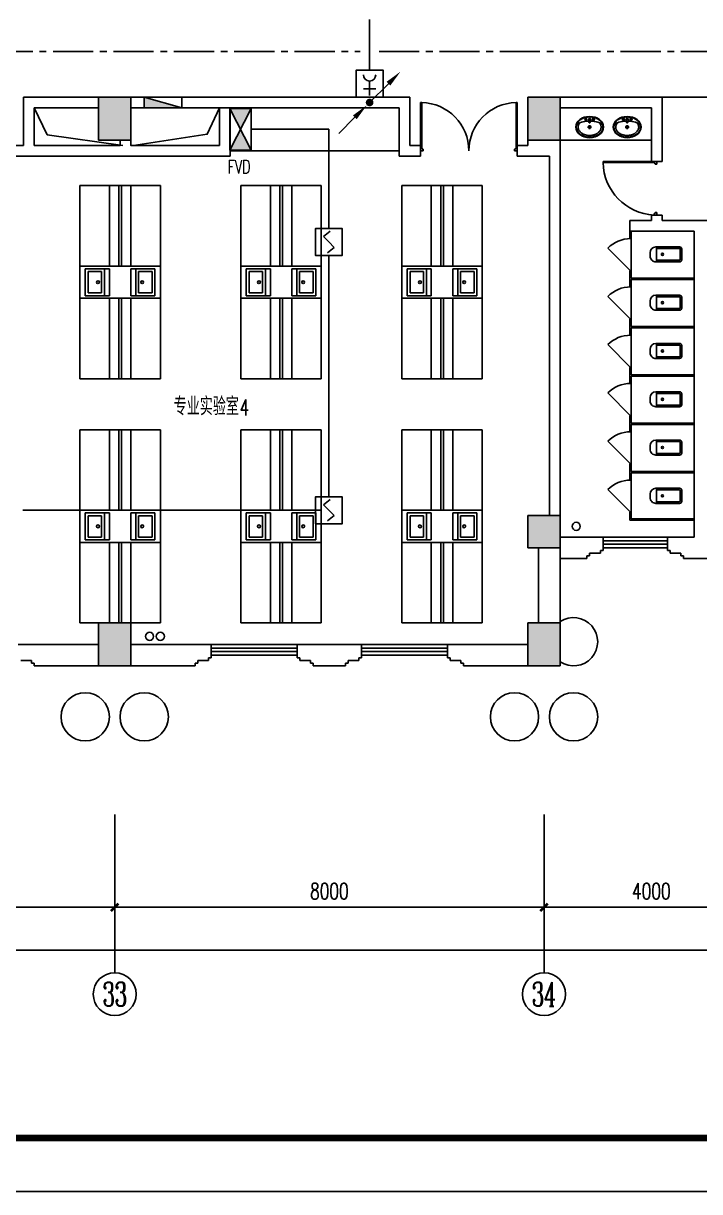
# Model space of a CAD drawing. Extents: x 190999 to 918899, y -200814 to 215286.
# Drawn here: x 618082 to 630685, y -12314 to 9461 of the extents above; entities that cross this region are included whole.
import ezdxf
from ezdxf.enums import TextEntityAlignment as Align

# ---------------------------------------------------------------- set-up
doc = ezdxf.new("R2010")
doc.units = 0
doc.header["$LTSCALE"] = 1000
doc.header["$MEASUREMENT"] = 0
doc.linetypes.add('CENTER2', pattern=[1.125, 0.75, -0.125, 0.125, -0.125])
doc.layers.get('Defpoints').update_dxf_attribs({"color": 1})
for name, color, linetype in [('00-EQUIP', 3, 'Continuous'), ('00-LWIRE', 4, 'Continuous'), ('00-WIRE-4', 6, 'Continuous'), ('A-卫生间', 250, 'Continuous'), ('A-墙线', 2, 'Continuous'), ('A-外包装修', 250, 'Continuous'), ('A-外窗', 145, 'Continuous'), ('A-家具', 250, 'Continuous'), ('A-门', 167, 'Continuous'), ('AXIS', 3, 'Continuous'), ('AXIS_TEXT', 7, 'Continuous'), ('COLUMN', 2, 'Continuous'), ('EQUIP_消火栓', 1, 'Continuous'), ('PUB_HATCH', 250, 'Continuous'), ('图框', 189, 'Continuous'), ('房间名称', 7, 'Continuous'), ('暖通-风-说明', 3, 'Continuous'), ('洞口线', 165, 'Continuous'), ('雨水管', 151, 'Continuous')]:
    doc.layers.add(name, color=color, linetype=linetype)
doc.styles.add('_TCH_AXIS', font='COMPLEX', dxfattribs={"bigfont": 'GBCBIG'})
doc.styles.add('_TCH_DIM', font='SIMPLEX', dxfattribs={"bigfont": 'GBCBIG'})
doc.styles.add('COMPLEX', font='COMPLEX')
doc.styles.add('DIM_FONT', font='SIMPLEX', dxfattribs={"width": 0.7, "bigfont": 'GBCBIG'})
doc.styles.add('HZ-ZGBZ', font='romanc.shx', dxfattribs={"width": 0.65})
doc.styles.get("Standard").update_dxf_attribs({"font": 'simhei.ttf'})
doc.styles.add('zz-1', font='arial.ttf', dxfattribs={"width": 0.8})
doc.dimstyles.new('DIMN', dxfattribs={"dimtxt": 300, "dimasz": 100, "dimexe": 250, "dimexo": 300, "dimgap": 150, "dimtad": 1, "dimdec": 0, "dimzin": 0, "dimdsep": 46, "dimtxsty": 'DIM_FONT', "dimblk": 'ARCHTICK', "dimcen": 0.09, "dimclrt": 7, "dimazin": 2, "dimtfac": 1, "dimtdec": 0, "dimtix": 1, "dimtmove": 2, "dimatfit": 3, "dimfxl": 0, "dimtolj": 1, "dimtzin": 0, "dimarcsym": 0})

# ---------------------------------------------------------------- blocks, each defined once
blk = doc.blocks.new('TJAD_TK_A0')
at = {"layer": '图框'}
blk.add_line((973, -441.7), (2162, -441.7), dxfattribs=at)
at = {"layer": '图框', "const_width": 1.2}
blk.add_lwpolyline([(2152, -431.7), (2152, 389.3), (998, 389.3), (998, -431.7)], close=True, dxfattribs=at)
blk = doc.blocks.new('m1800')
at = {"layer": 'A-墙线'}
for p, q in [((-900, -100), (-900, 100)), ((900, -100), (900, 100))]:
    blk.add_line(p, q, dxfattribs=at)
at = {"layer": 'A-门'}
for p, q in [((-900, 900), (-900, 0)), ((-900, 900), (-880, 900)), ((-880, 900), (-880, 50)), ((880, 900), (880, 50)), ((900, 900), (880, 900)), ((900, 900), (900, 0)), ((-900, 50), (-870, 50)), ((-900, 0), (-850, 0)), ((-870, 50), (-870, 30)), ((-870, 30), (-850, 30)), ((-850, 30), (-850, 0)), ((850, 30), (850, 0)), ((870, 30), (850, 30)), ((900, 0), (850, 0)), ((870, 50), (870, 30)), ((900, 50), (870, 50))]:
    blk.add_line(p, q, dxfattribs=at)
for centre, start, end in [((-900, 0), 0, 88.7267), ((900, 0), 91.2733, 180)]:
    blk.add_arc(centre, 900, start, end, dxfattribs=at)
blk = doc.blocks.new('m1000')
at = {"layer": 'A-墙线'}
for p, q in [((0, 0), (0, 200)), ((1000, 0), (1000, 200))]:
    blk.add_line(p, q, dxfattribs=at)
at = {"layer": 'A-门'}
for p, q in [((0, 1100), (0, 100)), ((0, 1100), (20, 1100)), ((20, 1100), (20, 150)), ((0, 150), (30, 150)), ((0, 100), (50, 100)), ((30, 150), (30, 130)), ((30, 130), (50, 130)), ((50, 130), (50, 100)), ((950, 130), (950, 100)), ((970, 130), (950, 130)), ((1000, 100), (950, 100)), ((970, 150), (970, 130)), ((1000, 150), (970, 150)), ((1000, 150), (1000, 100))]:
    blk.add_line(p, q, dxfattribs=at)
blk.add_arc((0, 100), 1000, 2.866, 88.854, dxfattribs=at)
blk = doc.blocks.new('手盆')
at = {"layer": 'A-卫生间'}
for p, q in [((113, 12), (46, 16)), ((160, 0), (235, 0)), ((198, -37), (198, 38)), ((113, -11), (46, -16))]:
    blk.add_line(p, q, dxfattribs=at)
for centre, major_axis, ratio, start_param, end_param in [((198, 0), (0, 259), 0.763797, 3.141593, 9.424778), ((194, 0), (0, 259), 0.413212, 0.351725, 1.519021), ((106, 0), (0, 13.9), 0.9, 3.760941, 5.663837), ((194, 0), (0, 259), 0.413212, 1.620217, 2.789865)]:
    blk.add_ellipse(centre, major_axis=major_axis, ratio=ratio, start_param=start_param, end_param=end_param, dxfattribs=at)
for centre, major_axis in [((46, 0), (0, 15.8)), ((56, 71), (0, 20.6)), ((56, 71), (0, 15.6)), ((198, 0), (0, 23.4)), ((56, -71), (0, 20.6)), ((56, -71), (0, 15.6))]:
    blk.add_ellipse(centre, major_axis=major_axis, ratio=0.9, dxfattribs=at)
for points, knots in [([(198, -249), (204, -249), (211, -249), (228, -246), (239, -243), (260, -236), (270, -231), (290, -218), (299, -211), (317, -194), (325, -185), (340, -164), (347, -153), (360, -129), (365, -116), (374, -90), (378, -76), (383, -48), (385, -34), (387, -5), (387, 9), (385, 38), (383, 52), (377, 80), (373, 94), (364, 120), (358, 133), (345, 156), (338, 167), (323, 187), (314, 197), (296, 213), (287, 220), (267, 232), (257, 237), (236, 244), (225, 247), (204, 249), (193, 249), (171, 247), (161, 245), (140, 237), (129, 232), (110, 221), (100, 213), (82, 197), (74, 188), (58, 168), (51, 157), (38, 133), (32, 121), (23, 95), (19, 81), (13, 53), (11, 39), (9, 10), (9, -4), (10, -33), (12, -47), (18, -75), (21, -89), (30, -115), (36, -128), (48, -152), (55, -163), (70, -184), (78, -193), (96, -210), (105, -218), (125, -230), (135, -235), (156, -243), (167, -246), (184, -249), (191, -249), (198, -249)], [0, 0, 0, 0, 0.105369, 0.105369, 0.278747, 0.278747, 0.452125, 0.452125, 0.625504, 0.625504, 0.798882, 0.798882, 0.97226, 0.97226, 1.145639, 1.145639, 1.319017, 1.319017, 1.492395, 1.492395, 1.665774, 1.665774, 1.839152, 1.839152, 2.01253, 2.01253, 2.185909, 2.185909, 2.359287, 2.359287, 2.532665, 2.532665, 2.706044, 2.706044, 2.879422, 2.879422, 3.0528, 3.0528, 3.226179, 3.226179, 3.399557, 3.399557, 3.572935, 3.572935, 3.746313, 3.746313, 3.919692, 3.919692, 4.09307, 4.09307, 4.266448, 4.266448, 4.439827, 4.439827, 4.613205, 4.613205, 4.786583, 4.786583, 4.959962, 4.959962, 5.13334, 5.13334, 5.306718, 5.306718, 5.480097, 5.480097, 5.653475, 5.653475, 5.826853, 5.826853, 6.000232, 6.000232, 6.17361, 6.17361, 6.283185, 6.283185, 6.283185, 6.283185]), ([(119, -185), (121, -187), (123, -188), (130, -193), (135, -196), (146, -202), (152, -205), (163, -209), (169, -210), (180, -213), (186, -214), (194, -214), (196, -214), (198, -214), (204, -214), (209, -214), (222, -212), (229, -210), (241, -206), (245, -204), (254, -200), (259, -197), (269, -191), (275, -187), (286, -178), (291, -173), (300, -162), (304, -158), (314, -145), (319, -137), (327, -123), (329, -118), (334, -107), (336, -101), (341, -89), (343, -83), (346, -71), (348, -64), (351, -49), (352, -40), (354, -22), (355, -13), (355, 5), (355, 14), (354, 32), (352, 41), (349, 58), (348, 66), (343, 81), (341, 89), (335, 104), (332, 111), (326, 125), (322, 132), (314, 144), (310, 150), (301, 162), (296, 167), (287, 177), (281, 181), (272, 189), (267, 192), (256, 199), (250, 202), (238, 207), (233, 209), (223, 211), (217, 212), (205, 214), (198, 214), (186, 213), (181, 213), (171, 211), (166, 210), (151, 205), (141, 200), (128, 191), (123, 188), (119, 185)], [5.740897, 5.740897, 5.740897, 5.740897, 5.780874, 5.780874, 5.896829, 5.896829, 6.012784, 6.012784, 6.128739, 6.128739, 6.240697, 6.240697, 6.283185, 6.283185, 6.283185, 6.399826, 6.399826, 6.5409, 6.5409, 6.634, 6.634, 6.7271, 6.7271, 6.852188, 6.852188, 6.977276, 6.977276, 7.077377, 7.077377, 7.229977, 7.229977, 7.317389, 7.317389, 7.404801, 7.404801, 7.497094, 7.497094, 7.589386, 7.589386, 7.712334, 7.712334, 7.835281, 7.835281, 7.958228, 7.958228, 8.081175, 8.081175, 8.194983, 8.194983, 8.30879, 8.30879, 8.422598, 8.422598, 8.537599, 8.537599, 8.6526, 8.6526, 8.767602, 8.767602, 8.884432, 8.884432, 8.982435, 8.982435, 9.119467, 9.119467, 9.224191, 9.224191, 9.328914, 9.328914, 9.470087, 9.470087, 9.571187, 9.571187, 9.672288, 9.672288, 9.874489, 9.874489, 9.967059, 9.967059, 9.967059, 9.967059])]:
    blk.add_open_spline(points, degree=3, knots=knots, dxfattribs=at)
blk.add_point((46, 0), dxfattribs=at)
blk = doc.blocks.new('$TwtSys$00000434')
for p, q in [((-0.5, 0.5), (-0.5, -0.5)), ((-0.5, -0.5), (0.5, 0.5)), ((0.5, 0.5), (-0.5, 0.5)), ((0.5, -0.5), (0.5, 0.5)), ((-0.5, -0.5), (0.5, -0.5))]:
    blk.add_line(p, q)
blk.add_solid([(0.5, -0.5), (0.5, 0.5), (-0.5, -0.5)])
blk = doc.blocks.new('_ArchTick')
at = {"const_width": 0.5}
blk.add_lwpolyline([(-0.7, -0.7), (0.7, 0.7)], dxfattribs=at)
blk = doc.blocks.new('*D1095')
at = {"layer": 'AXIS', "color": 0, "lineweight": -2}
for p, q in [((627785, -5614), (627785, -7264)), ((631785, -5614), (631785, -7264)), ((627785, -7014), (631785, -7014))]:
    blk.add_line(p, q, dxfattribs=at)
at = {"layer": 'Defpoints', "color": 0}
for p in [(627785, -5314), (631785, -5314), (631785, -7014)]:
    blk.add_point(p, dxfattribs=at)
at = {"layer": 'AXIS', "color": 0, "lineweight": -2, "xscale": 100, "yscale": 100, "zscale": 100, "rotation": 180}
blk.add_blockref('_ArchTick', (627785, -7014), dxfattribs=at)
at = {"layer": 'AXIS', "color": 0, "lineweight": -2, "xscale": 100, "yscale": 100, "zscale": 100}
blk.add_blockref('_ArchTick', (631785, -7014), dxfattribs=at)
at = {"layer": 'AXIS', "color": 7, "insert": (629785, -6714), "char_height": 300, "attachment_point": 5, "style": 'DIM_FONT'}
blk.add_mtext('\\A1;4000', dxfattribs=at)
blk = doc.blocks.new('*D1096')
at = {"layer": 'AXIS', "color": 0, "lineweight": -2}
for p, q in [((619785, -5614), (619785, -7264)), ((627785, -5614), (627785, -7264)), ((619785, -7014), (627785, -7014))]:
    blk.add_line(p, q, dxfattribs=at)
at = {"layer": 'Defpoints', "color": 0}
for p in [(619785, -5314), (627785, -5314), (627785, -7014)]:
    blk.add_point(p, dxfattribs=at)
at = {"layer": 'AXIS', "color": 0, "lineweight": -2, "xscale": 100, "yscale": 100, "zscale": 100, "rotation": 180}
blk.add_blockref('_ArchTick', (619785, -7014), dxfattribs=at)
at = {"layer": 'AXIS', "color": 0, "lineweight": -2, "xscale": 100, "yscale": 100, "zscale": 100}
blk.add_blockref('_ArchTick', (627785, -7014), dxfattribs=at)
at = {"layer": 'AXIS', "color": 7, "insert": (623785, -6714), "char_height": 300, "attachment_point": 5, "style": 'DIM_FONT'}
blk.add_mtext('\\A1;8000', dxfattribs=at)
blk = doc.blocks.new('*D1097')
at = {"layer": 'AXIS', "color": 0, "lineweight": -2}
for p, q in [((611785, -5614), (611785, -7264)), ((619785, -5614), (619785, -7264)), ((611785, -7014), (619785, -7014))]:
    blk.add_line(p, q, dxfattribs=at)
at = {"layer": 'Defpoints', "color": 0}
for p in [(611785, -5314), (619785, -5314), (619785, -7014)]:
    blk.add_point(p, dxfattribs=at)
at = {"layer": 'AXIS', "color": 0, "lineweight": -2, "xscale": 100, "yscale": 100, "zscale": 100, "rotation": 180}
blk.add_blockref('_ArchTick', (611785, -7014), dxfattribs=at)
at = {"layer": 'AXIS', "color": 0, "lineweight": -2, "xscale": 100, "yscale": 100, "zscale": 100}
blk.add_blockref('_ArchTick', (619785, -7014), dxfattribs=at)
at = {"layer": 'AXIS', "color": 7, "insert": (615785, -6714), "char_height": 300, "attachment_point": 5, "style": 'DIM_FONT'}
blk.add_mtext('\\A1;8000', dxfattribs=at)
blk = doc.blocks.new('*D1105')
at = {"layer": 'AXIS', "color": 0, "lineweight": -2}
for p, q in [((564785, -5614), (564785, -8064)), ((638085, -5614), (638085, -8064)), ((564785, -7814), (638085, -7814))]:
    blk.add_line(p, q, dxfattribs=at)
at = {"layer": 'Defpoints', "color": 0}
for p in [(564785, -5314), (638085, -5314), (638085, -7814)]:
    blk.add_point(p, dxfattribs=at)
at = {"layer": 'AXIS', "color": 0, "lineweight": -2, "xscale": 100, "yscale": 100, "zscale": 100, "rotation": 180}
blk.add_blockref('_ArchTick', (564785, -7814), dxfattribs=at)
at = {"layer": 'AXIS', "color": 0, "lineweight": -2, "xscale": 100, "yscale": 100, "zscale": 100}
blk.add_blockref('_ArchTick', (638085, -7814), dxfattribs=at)
at = {"layer": 'AXIS', "color": 7, "insert": (601435, -7514), "char_height": 300, "attachment_point": 5, "style": 'DIM_FONT'}
blk.add_mtext('\\A1;73300', dxfattribs=at)
blk = doc.blocks.new('_FZH')
blk.add_lwpolyline([(-0.5, -0.5), (0.5, -0.5), (0.5, 0.5), (-0.5, 0.5)], close=True)
at = {"layer": 'PUB_HATCH'}
blk.add_solid([(-0.5, -0.5), (0.5, -0.5), (-0.5, 0.5), (0.5, 0.5)], dxfattribs=at)
blk = doc.blocks.new('_AXISO')
blk.add_circle((0, 0), 0.5)
at = {"layer": 'AXIS_TEXT', "style": 'COMPLEX', "width": 1.041667}
blk.add_attdef('A', text='', height=0.56, dxfattribs=at).set_placement((-0.25, -0.28), (0.25, -0.28), align=Align.FIT)
blk = doc.blocks.new('$plan$00001609')
at = {"linetype": 'Continuous'}
for p, q in [((0, -251), (0, 251)), ((0, 251), (450, 251)), ((93, -251), (93, 251)), ((450, 251), (450, -251)), ((146, -199), (146, 199)), ((146, 199), (397, 199)), ((397, 199), (397, -199)), ((146, -199), (397, -199)), ((0, -251), (450, -251))]:
    blk.add_line(p, q, dxfattribs=at)
blk.add_line((238, 2), (238, 0))
blk.add_arc((212, 0), 26, 4.716, 0, dxfattribs=at)
at = {"style": 'zz-1'}
for tag in ['YSIZE', 'XSIZE']:
    blk.add_attdef(tag, (0, 0), '', height=0.5, dxfattribs=at)
blk = doc.blocks.new('$lvtry$00000200')
for p, q in [((-140, -40, 0), (-140, -480, 0)), ((-110, -40, 0), (-110, -470, 0)), ((100, 0, 0), (-100, 0, 0)), ((100, -30, 0), (-100, -30, 0)), ((110, -470, 0), (110, -40, 0)), ((140, -480, 0), (140, -40, 0)), ((140, -470, 0), (-140, -470, 0)), ((-30, -590, 0), (30, -590, 0))]:
    blk.add_line(p, q)
blk.add_circle((0, -359, 0), 20)
for centre, radius, start, end in [((-100, -40, 0), 40, 90, 180), ((-100, -40, 0), 10, 90, 180), ((100, -40, 0), 40, 0, 90), ((100, -40, 0), 10, 0, 90), ((-30, -480, 0), 110, 180, 270), ((30, -480, 0), 110, 270, 0)]:
    blk.add_arc(centre, radius, start, end)
blk.add_point((0, 0))
blk = doc.blocks.new('$DorLib2D$00000114')
at = {"color": 0}
blk.add_line((0.5, 0), (-0.207, 0.707), dxfattribs=at)
blk.add_arc((0.5, 0), 1, 135, 180, dxfattribs=at)
blk = doc.blocks.new('_LINKPT1')
at = {"color": 0}
blk.add_line((0, 0), (0, 0), dxfattribs=at)
blk = doc.blocks.new('3S1KCGW2')
for p, q in [((0.5, 0.5), (-0.5, 0.5)), ((-0.5, 0.5), (-0.5, -0.5)), ((0.5, -0.5), (0.5, 0.5)), ((-0.2, 0.2), (0.05, 0.4)), ((0, 0), (-0.2, 0.2)), ((0, 0), (0.2, -0.2)), ((0.2, -0.2), (-0.05, -0.4)), ((-0.5, -0.5), (0.5, -0.5))]:
    blk.add_line(p, q)
at = {"const_width": 0.04, "flags": 128}
blk.add_lwpolyline([(-0.5, -0.5), (-0.5, 0.5), (0.5, 0.5), (0.5, -0.5)], close=True, dxfattribs=at)
at = {"xscale": 0.002, "yscale": 0.002, "zscale": 0.002}
for p in [(0, 0.5), (-0.5, 0), (0.5, 0), (0, -0.5)]:
    blk.add_blockref('_LINKPT1', p, dxfattribs=at)
at = {"flags": 9}
blk.add_attdef('A', (0, 0), '', height=0.00002, dxfattribs=at)
blk = doc.blocks.new('6H2KALM6')
for p, q in [((-0.78, 0.4), (0.78, -0.4)), ((0.78, 0.4), (-0.78, -0.4)), ((0.78, 0.4), (-0.78, 0.4)), ((-0.78, 0.4), (-0.78, -0.4)), ((0.78, -0.4), (0.78, 0.4)), ((-0.78, -0.4), (0.78, -0.4))]:
    blk.add_line(p, q)
at = {"const_width": 0.04}
blk.add_lwpolyline([(-0.78, 0.4), (-0.78, -0.4), (0.78, -0.4), (0.78, 0.4)], close=True, dxfattribs=at)
for points in [[(-0.78, 0.4), (0, 0), (-0.78, -0.4)], [(0.78, 0.4), (0, 0), (0.78, -0.4)]]:
    blk.add_solid(points)
at = {"xscale": 0.002, "yscale": 0.002, "zscale": 0.002}
for p in [(-0.78, 0), (0, 0.4), (0.78, 0), (0, -0.4)]:
    blk.add_blockref('_LINKPT1', p, dxfattribs=at)
at = {"flags": 9}
blk.add_attdef('A', (0, 0), '', height=0.00002, dxfattribs=at)
blk = doc.blocks.new('J62IR8YJ')
for p, q in [((-0.5, 1), (0.5, 1)), ((-0.5, 0), (-0.5, 1)), ((0.5, 1), (0.5, 0)), ((0, 0.598), (0, 0.06)), ((0.5, 0), (-0.5, 0)), ((-0.231, 0.312), (0.231, 0.312))]:
    blk.add_line(p, q)
at = {"const_width": 0.04, "flags": 128}
blk.add_lwpolyline([(-0.5, 0), (-0.5, 1), (0.5, 1), (0.5, 0)], close=True, dxfattribs=at)
blk.add_arc((0, 0.829), 0.231, 180, 0)
at = {"xscale": 0.002, "yscale": 0.00200000000000955, "zscale": 0.002}
for p in [(0, 1), (-0.5, 0.5), (0.5, 0.5), (0, 0)]:
    blk.add_blockref('_LINKPT1', p, dxfattribs=at)
at = {"flags": 9}
blk.add_attdef('A', (0, 0), '', height=0.00002, dxfattribs=at)
blk = doc.blocks.new('_WRLD10L')
for p, q in [((1.15, 1.15), (0.55, 0.55)), ((0.104, 0.104), (0.104, 0.104)), ((-0.104, -0.104), (-0.104, -0.104))]:
    blk.add_line(p, q)
at = {"const_width": 0.142}
blk.add_lwpolyline([(-0.071, 0, 1), (0.071, 0, 1)], format="xyb", close=True, dxfattribs=at)
blk.add_solid([(0.62, 0.48), (0.48, 0.62), (0.1, 0.1)])
at = {"width": 0.8, "flags": 9}
blk.add_attdef('A', (0, 0), '', height=0.00002, dxfattribs=at)
blk = doc.blocks.new('_WRLD1L')
for p, q in [((0.7, 0.7), (0, 0)), ((0.104, 0.104), (0.104, 0.104)), ((-0.104, -0.104), (-0.104, -0.104))]:
    blk.add_line(p, q)
at = {"const_width": 0.142}
blk.add_lwpolyline([(-0.071, 0, 1), (0.071, 0, 1)], format="xyb", close=True, dxfattribs=at)
blk.add_solid([(0.63, 0.77), (0.77, 0.63), (1.15, 1.15)])
at = {"width": 0.8, "flags": 9}
blk.add_attdef('A', (0, 0), '', height=0.00002, dxfattribs=at)

msp = doc.modelspace()

# ---------------------------------------------------------------- hatches: boundary and pattern name
at = {"layer": 'PUB_HATCH'}
for points in [[(619484.6, 7286.5), (620084.6, 7286.5), (620084.6, 8086.5), (619484.6, 8086.5)], [(627484.6, 7286.5), (628084.6, 7286.5), (628084.6, 8086.5), (627484.6, 8086.5)], [(619484.6, -2513.5), (620084.6, -2513.5), (620084.6, -1713.5), (619484.6, -1713.5)], [(627484.6, -2513.5), (628084.6, -2513.5), (628084.6, -1713.5), (627484.6, -1713.5)]]:
    msp.add_hatch(color=256, dxfattribs=at).paths.add_polyline_path(points)

# ---------------------------------------------------------------- linework, layer by layer
at = {"layer": '00-WIRE-4'}
for p, q in [((624534.6, 9536.5), (624534.6, 8586.5)), ((623774.4, 7486.5), (622328.1, 7486.5)), ((623774.4, 7486.5), (623774.4, 5636.5)), ((623774.4, 636.5), (623774.4, 5136.5)), ((623524.4, 386.5), (618069.4, 386.5))]:
    msp.add_line(p, q, dxfattribs=at)
at = {"layer": '00-WIRE-4', "linetype": 'CENTER2'}
for p, q in [((610759.6, 8936.5), (624359.6, 8936.5)), ((624709.6, 8936.5), (632959.6, 8936.5))]:
    msp.add_line(p, q, dxfattribs=at)
at = {"layer": 'A-卫生间'}
for p, q in [((631484.6, 8086.5), (629984.6, 8086.5)), ((629784.6, 7286.5), (628084.6, 7286.5)), ((629384.6, 5586.5), (629384.6, 5449)), ((629409.6, 5586.5), (629384.6, 5586.5)), ((629384.6, 5449), (629409.6, 5449)), ((629409.6, 5449), (629409.6, 5586.5)), ((629409.6, 4849), (629384.6, 4849)), ((629384.6, 4849), (629384.6, 4686.5)), ((629409.6, 4711.5), (629409.6, 4849)), ((629384.6, 4686.5), (629384.6, 4549)), ((629409.6, 4711.5), (630584.6, 4711.5)), ((629409.6, 4549), (629409.6, 4686.5)), ((629409.6, 4686.5), (630584.6, 4686.5)), ((630584.6, 4711.5), (630584.6, 4686.5)), ((629384.6, 4549), (629409.6, 4549)), ((629409.6, 3949), (629384.6, 3949)), ((629384.6, 3949), (629384.6, 3786.5)), ((629409.6, 3811.5), (629409.6, 3949)), ((629384.6, 3786.5), (629384.6, 3649)), ((629409.6, 3811.5), (630584.6, 3811.5)), ((629409.6, 3649), (629409.6, 3786.5)), ((629409.6, 3786.5), (630584.6, 3786.5)), ((630584.6, 3811.5), (630584.6, 3786.5)), ((629384.6, 3649), (629409.6, 3649)), ((629409.6, 3049), (629384.6, 3049)), ((629384.6, 3049), (629384.6, 2886.5)), ((629409.6, 2911.5), (629409.6, 3049)), ((629384.6, 2886.5), (629384.6, 2749)), ((629409.6, 2911.5), (630584.6, 2911.5)), ((629409.6, 2886.5), (630584.6, 2886.5)), ((629409.6, 2749), (629409.6, 2886.5)), ((630584.6, 2911.5), (630584.6, 2886.5)), ((629384.6, 2749), (629409.6, 2749)), ((629409.6, 2149), (629384.6, 2149)), ((629384.6, 2149), (629384.6, 1986.5)), ((629384.6, 1986.5), (629384.6, 1849)), ((629409.6, 2011.5), (629409.6, 2149)), ((629409.6, 2011.5), (630584.6, 2011.5)), ((629409.6, 1986.5), (630584.6, 1986.5)), ((629409.6, 1849), (629409.6, 1986.5)), ((630584.6, 2011.5), (630584.6, 1986.5)), ((629384.6, 1849), (629409.6, 1849)), ((629409.6, 1249), (629384.6, 1249)), ((629384.6, 1249), (629384.6, 1086.5)), ((629409.6, 1111.5), (629409.6, 1249)), ((629409.6, 1111.5), (630584.6, 1111.5)), ((630584.6, 1111.5), (630584.6, 1086.5)), ((629384.6, 1086.5), (629384.6, 949)), ((629384.6, 949), (629409.6, 949)), ((629409.6, 949), (629409.6, 1086.5)), ((629409.6, 1086.5), (630584.6, 1086.5)), ((629409.6, 349), (629384.6, 349)), ((629384.6, 349), (629384.6, 199)), ((629409.6, 224), (629409.6, 349)), ((630584.6, 224), (629409.6, 224)), ((630584.6, 199), (630584.6, 224)), ((630584.6, 199), (629384.6, 199))]:
    msp.add_line(p, q, dxfattribs=at)
at = {"layer": 'A-墙线'}
for p, q in [((618084.6, 7186.5), (618084.6, 8086.5)), ((619484.6, 8086.5), (618084.6, 8086.5)), ((620084.6, 8086.5), (625284.6, 8086.5)), ((625284.6, 7186.5), (625284.6, 8086.5)), ((628084.6, 8086.5), (629984.6, 8086.5)), ((629984.6, 8086.5), (629984.6, 6886.5)), ((618284.6, 7186.5), (618284.6, 7886.5)), ((619484.6, 7886.5), (618284.6, 7886.5)), ((620084.6, 7886.5), (625084.6, 7886.5)), ((625084.6, 6986.5), (625084.6, 7886.5)), ((628084.6, 7886.5), (629784.6, 7886.5)), ((629784.6, 7886.5), (629784.6, 6886.5)), ((617884.6, 7186.5), (618084.6, 7186.5)), ((618284.6, 7186.5), (619884.6, 7186.5)), ((619884.6, 7186.5), (619884.6, 7286.5)), ((625484.6, 7186.5), (625284.6, 7186.5)), ((627484.6, 7186.5), (627284.6, 7186.5)), ((627484.6, 7286.5), (627484.6, 7186.5)), ((628084.6, 7286.5), (628084.6, -13.5)), ((625484.6, 6986.5), (625084.6, 6986.5)), ((627284.6, 6986.5), (627884.6, 6986.5)), ((627884.6, 6986.5), (627884.6, 286.5)), ((629784.6, 5886.5), (629784.6, 5786.5)), ((629984.6, 5886.5), (629984.6, 5786.5)), ((629784.6, 5786.5), (629384.6, 5786.5)), ((629384.6, 5586.5), (629384.6, 5786.5)), ((631484.6, 5786.5), (629984.6, 5786.5)), ((630584.6, 5586.5), (629384.6, 5586.5)), ((630584.6, 5586.5), (630584.6, -113.5)), ((628884.6, -113.5), (628084.6, -113.5)), ((628884.6, -363.5), (628884.6, -113.5)), ((630584.6, -113.5), (630084.6, -113.5)), ((630084.6, -363.5), (630084.6, -113.5)), ((627684.6, -313.5), (627684.6, -1713.5)), ((628084.6, -313.5), (628084.6, -1713.5)), ((628634.6, -463.5), (628634.6, -413.5)), ((628634.6, -413.5), (628834.6, -413.5)), ((628834.6, -363.5), (628884.6, -363.5)), ((628834.6, -413.5), (628834.6, -363.5)), ((630134.6, -363.5), (630084.6, -363.5)), ((630134.6, -413.5), (630134.6, -363.5)), ((630334.6, -413.5), (630134.6, -413.5)), ((630334.6, -463.5), (630334.6, -413.5)), ((628584.6, -513.5), (628084.6, -513.5)), ((628584.6, -513.5), (628584.6, -463.5)), ((628584.6, -463.5), (628634.6, -463.5)), ((630384.6, -463.5), (630334.6, -463.5)), ((630384.6, -513.5), (630384.6, -463.5)), ((630984.6, -513.5), (630384.6, -513.5)), ((617984.6, -2113.5), (619484.6, -2113.5)), ((621584.6, -2113.5), (620084.6, -2113.5)), ((621584.6, -2363.5), (621584.6, -2113.5)), ((624384.6, -2113.5), (623184.6, -2113.5)), ((623184.6, -2363.5), (623184.6, -2113.5)), ((624384.6, -2363.5), (624384.6, -2113.5)), ((627484.6, -2113.5), (625984.6, -2113.5)), ((625984.6, -2363.5), (625984.6, -2113.5)), ((621534.6, -2363.5), (621584.6, -2363.5)), ((621534.6, -2413.5), (621534.6, -2363.5)), ((623234.6, -2363.5), (623184.6, -2363.5)), ((623234.6, -2413.5), (623234.6, -2363.5)), ((624334.6, -2363.5), (624384.6, -2363.5)), ((624334.6, -2413.5), (624334.6, -2363.5)), ((626034.6, -2363.5), (625984.6, -2363.5)), ((626034.6, -2413.5), (626034.6, -2363.5)), ((618234.6, -2413.5), (618034.6, -2413.5)), ((618234.6, -2463.5), (618234.6, -2413.5)), ((618284.6, -2463.5), (618234.6, -2463.5)), ((618284.6, -2513.5), (618284.6, -2463.5)), ((618284.6, -2513.5), (619484.6, -2513.5)), ((621284.6, -2513.5), (620084.6, -2513.5)), ((621284.6, -2513.5), (621284.6, -2463.5)), ((621284.6, -2463.5), (621334.6, -2463.5)), ((621334.6, -2463.5), (621334.6, -2413.5)), ((621334.6, -2413.5), (621534.6, -2413.5)), ((623434.6, -2413.5), (623234.6, -2413.5)), ((623434.6, -2463.5), (623434.6, -2413.5)), ((623484.6, -2463.5), (623434.6, -2463.5)), ((623484.6, -2513.5), (623484.6, -2463.5)), ((624084.6, -2513.5), (623484.6, -2513.5)), ((624084.6, -2513.5), (624084.6, -2463.5)), ((624084.6, -2463.5), (624134.6, -2463.5)), ((624134.6, -2463.5), (624134.6, -2413.5)), ((624134.6, -2413.5), (624334.6, -2413.5)), ((626234.6, -2413.5), (626034.6, -2413.5)), ((626234.6, -2463.5), (626234.6, -2413.5)), ((626284.6, -2463.5), (626234.6, -2463.5)), ((626284.6, -2513.5), (626284.6, -2463.5)), ((627484.6, -2513.5), (626284.6, -2513.5))]:
    msp.add_line(p, q, dxfattribs=at)
for points in [[(617884.6, 6986.5), (621934.6, 6986.5), (621934.6, 7886.5)], [(620084.6, 7286.5), (620084.6, 7186.5), (621734.6, 7186.5), (621734.6, 7886.5)]]:
    msp.add_lwpolyline(points, dxfattribs=at)
at = {"layer": 'A-外包装修'}
for centre in [(619234.6, -3463.5), (620334.6, -3463.5), (627234.6, -3463.5), (628334.6, -3463.5)]:
    msp.add_circle(centre, 450, dxfattribs=at)
msp.add_arc((628334.6, -2063.5), 450, 236.25101, 123.74899, dxfattribs=at)
at = {"layer": 'A-外窗'}
for p, q in [((628884.6, -113.5), (630084.6, -113.5)), ((628884.6, -183.5), (630084.6, -183.5)), ((628884.6, -243.5), (630084.6, -243.5)), ((628884.6, -313.5), (630084.6, -313.5)), ((621584.6, -2113.5), (623184.6, -2113.5)), ((625984.6, -2113.5), (624384.6, -2113.5)), ((621584.6, -2183.5), (623184.6, -2183.5)), ((621584.6, -2243.5), (623184.6, -2243.5)), ((621584.6, -2313.5), (623184.6, -2313.5)), ((625984.6, -2183.5), (624384.6, -2183.5)), ((625984.6, -2243.5), (624384.6, -2243.5)), ((625984.6, -2313.5), (624384.6, -2313.5))]:
    msp.add_line(p, q, dxfattribs=at)
at = {"layer": 'A-家具'}
for p, q in [((625084.6, 7086.5), (621934.6, 7086.5)), ((619134.6, 6436.5), (619134.6, 2836.5)), ((619134.6, 6436.5), (620634.6, 6436.5)), ((619684.6, 6436.5), (619684.6, 4936.5)), ((619859.6, 6436.5), (619859.6, 4936.5)), ((619909.6, 6436.5), (619909.6, 4936.5)), ((620084.6, 6436.5), (620084.6, 4936.5)), ((620634.6, 6436.5), (620634.6, 2836.5)), ((622134.6, 6436.5), (622134.6, 2836.5)), ((622134.6, 6436.5), (623634.6, 6436.5)), ((622684.6, 6436.5), (622684.6, 4936.5)), ((622859.6, 6436.5), (622859.6, 4936.5)), ((622909.6, 6436.5), (622909.6, 4936.5)), ((623084.6, 6436.5), (623084.6, 4936.5)), ((623634.6, 6436.5), (623634.6, 2836.5)), ((625134.6, 6436.5), (625134.6, 2836.5)), ((625134.6, 6436.5), (626634.6, 6436.5)), ((625684.6, 6436.5), (625684.6, 4936.5)), ((625859.6, 6436.5), (625859.6, 4936.5)), ((625909.6, 6436.5), (625909.6, 4936.5)), ((626084.6, 6436.5), (626084.6, 4936.5)), ((626634.6, 6436.5), (626634.6, 2836.5)), ((619134.6, 4936.5), (620634.6, 4936.5)), ((622134.6, 4936.5), (623634.6, 4936.5)), ((625134.6, 4936.5), (626634.6, 4936.5)), ((619134.6, 4336.5), (620634.6, 4336.5)), ((619684.6, 4336.5), (619684.6, 2836.5)), ((619859.6, 4336.5), (619859.6, 2836.5)), ((619909.6, 4336.5), (619909.6, 2836.5)), ((620084.6, 4336.5), (620084.6, 2836.5)), ((622134.6, 4336.5), (623634.6, 4336.5)), ((622684.6, 4336.5), (622684.6, 2836.5)), ((622859.6, 4336.5), (622859.6, 2836.5)), ((622909.6, 4336.5), (622909.6, 2836.5)), ((623084.6, 4336.5), (623084.6, 2836.5)), ((625134.6, 4336.5), (626634.6, 4336.5)), ((625684.6, 4336.5), (625684.6, 2836.5)), ((625859.6, 4336.5), (625859.6, 2836.5)), ((625909.6, 4336.5), (625909.6, 2836.5)), ((626084.6, 4336.5), (626084.6, 2836.5)), ((619134.6, 2836.5), (620634.6, 2836.5)), ((622134.6, 2836.5), (623634.6, 2836.5)), ((625134.6, 2836.5), (626634.6, 2836.5)), ((619134.6, 1886.5), (619134.6, -1713.5)), ((619134.6, 1886.5), (620634.6, 1886.5)), ((619684.6, 1886.5), (619684.6, 386.5)), ((619859.6, 1886.5), (619859.6, 386.5)), ((619909.6, 1886.5), (619909.6, 386.5)), ((620084.6, 1886.5), (620084.6, 386.5)), ((620634.6, 1886.5), (620634.6, -1713.5)), ((622134.6, 1886.5), (622134.6, -1713.5)), ((622134.6, 1886.5), (623634.6, 1886.5)), ((622684.6, 1886.5), (622684.6, 386.5)), ((622859.6, 1886.5), (622859.6, 386.5)), ((622909.6, 1886.5), (622909.6, 386.5)), ((623084.6, 1886.5), (623084.6, 386.5)), ((623634.6, 1886.5), (623634.6, -1713.5)), ((625134.6, 1886.5), (625134.6, -1713.5)), ((625134.6, 1886.5), (626634.6, 1886.5)), ((625684.6, 1886.5), (625684.6, 386.5)), ((625859.6, 1886.5), (625859.6, 386.5)), ((625909.6, 1886.5), (625909.6, 386.5)), ((626084.6, 1886.5), (626084.6, 386.5)), ((626634.6, 1886.5), (626634.6, -1713.5)), ((619134.6, 386.5), (620634.6, 386.5)), ((622134.6, 386.5), (623634.6, 386.5)), ((625134.6, 386.5), (626634.6, 386.5)), ((619134.6, -213.5), (620634.6, -213.5)), ((619684.6, -213.5), (619684.6, -1713.5)), ((619859.6, -213.5), (619859.6, -1713.5)), ((619909.6, -213.5), (619909.6, -1713.5)), ((620084.6, -213.5), (620084.6, -1713.5)), ((622134.6, -213.5), (623634.6, -213.5)), ((622684.6, -213.5), (622684.6, -1713.5)), ((622859.6, -213.5), (622859.6, -1713.5)), ((622909.6, -213.5), (622909.6, -1713.5)), ((623084.6, -213.5), (623084.6, -1713.5)), ((625134.6, -213.5), (626634.6, -213.5)), ((625684.6, -213.5), (625684.6, -1713.5)), ((625859.6, -213.5), (625859.6, -1713.5)), ((625909.6, -213.5), (625909.6, -1713.5)), ((626084.6, -213.5), (626084.6, -1713.5)), ((619134.6, -1713.5), (620634.6, -1713.5)), ((622134.6, -1713.5), (623634.6, -1713.5)), ((625134.6, -1713.5), (626634.6, -1713.5))]:
    msp.add_line(p, q, dxfattribs=at)
at = {"layer": 'A-门'}
for p, q in [((629409.6, 4849), (629409.6, 5449)), ((629409.6, 3949), (629409.6, 4549)), ((629409.6, 3049), (629409.6, 3649)), ((629409.6, 2149), (629409.6, 2749)), ((629409.6, 1249), (629409.6, 1849)), ((629409.6, 349), (629409.6, 949))]:
    msp.add_line(p, q, dxfattribs=at)
at = {"layer": 'AXIS'}
for p, q in [((619784.6, -5283.5), (619784.6, -8232.6)), ((627784.6, -5283.5), (627784.6, -8232.6))]:
    msp.add_line(p, q, dxfattribs=at)
at = {"layer": 'COLUMN'}
for p, q in [((620084.6, 8086.5), (619484.6, 8086.5)), ((619484.6, 8086.5), (619484.6, 7286.5)), ((620084.6, 7286.5), (620084.6, 8086.5)), ((628084.6, 8086.5), (627484.6, 8086.5)), ((627484.6, 8086.5), (627484.6, 7286.5)), ((628084.6, 7286.5), (628084.6, 8086.5)), ((619484.6, 7286.5), (620084.6, 7286.5)), ((627484.6, 7286.5), (628084.6, 7286.5)), ((620084.6, -1713.5), (619484.6, -1713.5)), ((619484.6, -1713.5), (619484.6, -2513.5)), ((620084.6, -2513.5), (620084.6, -1713.5)), ((628084.6, -1713.5), (627484.6, -1713.5)), ((627484.6, -1713.5), (627484.6, -2513.5)), ((628084.6, -2513.5), (628084.6, -1713.5)), ((619484.6, -2513.5), (620084.6, -2513.5)), ((627484.6, -2513.5), (628084.6, -2513.5))]:
    msp.add_line(p, q, dxfattribs=at)
at = {"layer": '洞口线', "ltscale": 2}
for points in [[(619934.6, 7186.5), (618526.6, 7385), (618284.6, 7886.5)], [(620134.6, 7186.5), (621509.6, 7393.9), (621734.6, 7886.5)]]:
    msp.add_lwpolyline(points, dxfattribs=at)
at = {"layer": '雨水管'}
for centre in [(628384.6, 86.5), (620434.6, -1963.5), (620634.6, -1963.5)]:
    msp.add_circle(centre, 75, dxfattribs=at)

# ---------------------------------------------------------------- block references
at = {"xscale": -1, "rotation": 90}
for p in [(628634.6, 7726.5), (629334.6, 7726.5)]:
    msp.add_blockref('手盆', p, dxfattribs=at)
at = {"layer": '00-EQUIP', "xscale": 500, "yscale": 500, "zscale": 500}
for name, p in [('J62IR8YJ', (624534.6, 8086.5)), ('3S1KCGW2', (623774.4, 5386.5)), ('3S1KCGW2', (623774.4, 386.5))]:
    msp.add_blockref(name, p, dxfattribs=at)
at = {"layer": '00-EQUIP', "xscale": 500, "yscale": 500, "zscale": 500, "rotation": 90}
msp.add_blockref('6H2KALM6', (622128.1, 7486.5), dxfattribs=at)
at = {"layer": '00-LWIRE', "xscale": 500, "yscale": 500, "zscale": 500}
msp.add_blockref('_WRLD1L', (624534.6, 7986.5), dxfattribs=at)
at = {"layer": '00-LWIRE', "xscale": 500, "yscale": 500, "zscale": 500, "rotation": 180}
msp.add_blockref('_WRLD10L', (624534.6, 7986.5), dxfattribs=at)
at = {"layer": 'A-卫生间', "rotation": 269.9999999989353}
for p in [(630350.2, 5155.2, 0), (630350.2, 4255.2, 0), (630350.2, 3355.2, 0), (630350.2, 2455.2, 0), (630350.2, 1555.2, 0), (630350.2, 655.2, 0)]:
    msp.add_blockref('$lvtry$00000200', p, dxfattribs=at)
at = {"layer": 'A-家具', "yscale": -1, "rotation": 180}
for p in [(619684.6, 4636.5), (622684.6, 4636.5), (625684.6, 4636.5), (619684.6, 86.5), (622684.6, 86.5), (625684.6, 86.5)]:
    msp.add_blockref('$plan$00001609', p, dxfattribs=at)
at = {"layer": 'A-家具'}
for p in [(620084.6, 4636.5), (623084.6, 4636.5), (626084.6, 4636.5), (620084.6, 86.5), (623084.6, 86.5), (626084.6, 86.5)]:
    msp.add_blockref('$plan$00001609', p, dxfattribs=at)
at = {"layer": 'A-门', "xscale": -1}
msp.add_blockref('m1800', (626384.6, 7086.5), dxfattribs=at)
at = {"layer": 'A-门', "xscale": -1, "rotation": 90}
msp.add_blockref('m1000', (629984.6, 6886.5), dxfattribs=at)
at = {"layer": 'A-门', "xscale": -600, "yscale": 600, "zscale": 25, "rotation": 90}
for p in [(629397.1, 5149), (629397.1, 4249), (629397.1, 3349), (629397.1, 2449), (629397.1, 1549), (629397.1, 649)]:
    msp.add_blockref('$DorLib2D$00000114', p, dxfattribs=at)
at = {"layer": 'AXIS'}
ref = msp.add_blockref('_AXISO', (619784.6, -8632.6), dxfattribs=dict(at, xscale=800, yscale=800, zscale=800))
ref.add_attrib('A', '33', dxfattribs={"layer": 'AXIS_TEXT', "height": 452.55, "style": '_TCH_AXIS', "width": 0.636364}).set_placement((619558.3, -8858.9), (620010.9, -8858.9), align=Align.FIT)
ref = msp.add_blockref('_AXISO', (627784.6, -8632.6), dxfattribs=dict(at, xscale=800, yscale=800, zscale=800))
ref.add_attrib('A', '34', dxfattribs={"layer": 'AXIS_TEXT', "height": 452.55, "style": '_TCH_AXIS', "width": 0.6}).set_placement((627558.3, -8858.9), (628010.9, -8858.9), align=Align.FIT)
at = {"layer": 'COLUMN', "xscale": 600, "yscale": 600, "zscale": 600, "rotation": 90}
msp.add_blockref('_FZH', (627784.6, -13.5), dxfattribs=at)
at = {"layer": 'EQUIP_消火栓', "xscale": -700, "yscale": 200, "zscale": 700}
msp.add_blockref('$TwtSys$00000434', (620684.6, 7986.5), dxfattribs=at)
at = {"layer": '图框', "xscale": 100, "yscale": 100, "zscale": 100}
msp.add_blockref('TJAD_TK_A0', (450398.6, 31856.8), dxfattribs=at)

# ---------------------------------------------------------------- texts
at = {"layer": '房间名称', "style": '_TCH_DIM'}
msp.add_text('专业实验室', height=337.59, dxfattribs=at).set_placement((620883.4, 2154.8))
at = {"layer": '房间名称', "style": '_TCH_DIM', "width": 0.705882}
msp.add_text('4', height=297.5, dxfattribs=at).set_placement((622112.2, 2154.8))
at = {"layer": '暖通-风-说明', "style": 'HZ-ZGBZ', "width": 0.7}
msp.add_text('FVD', height=250, dxfattribs=at).set_placement((621886.6, 6664.6))

# ---------------------------------------------------------------- dimensions: what is measured, and where the dimension line sits
at = {"layer": 'AXIS'}
for p1, p2, distance, picture, middle in [((564784.6, -5313.5), (638084.6, -5313.5), -2500, '*D1105', (601434.6, -7513.5)), ((611784.6, -5313.5), (619784.6, -5313.5), -1700, '*D1097', (615784.6, -6713.5)), ((619784.6, -5313.5), (627784.6, -5313.5), -1700, '*D1096', (623784.6, -6713.5)), ((627784.6, -5313.5), (631784.6, -5313.5), -1700, '*D1095', (629784.6, -6713.5))]:
    dim = msp.add_aligned_dim(p1=p1, p2=p2, distance=distance, dimstyle='DIMN', dxfattribs=at)
    dim.commit()
    dim.dimension.update_dxf_attribs({"geometry": picture, "text_midpoint": middle})

doc.saveas('drawing.dxf')
